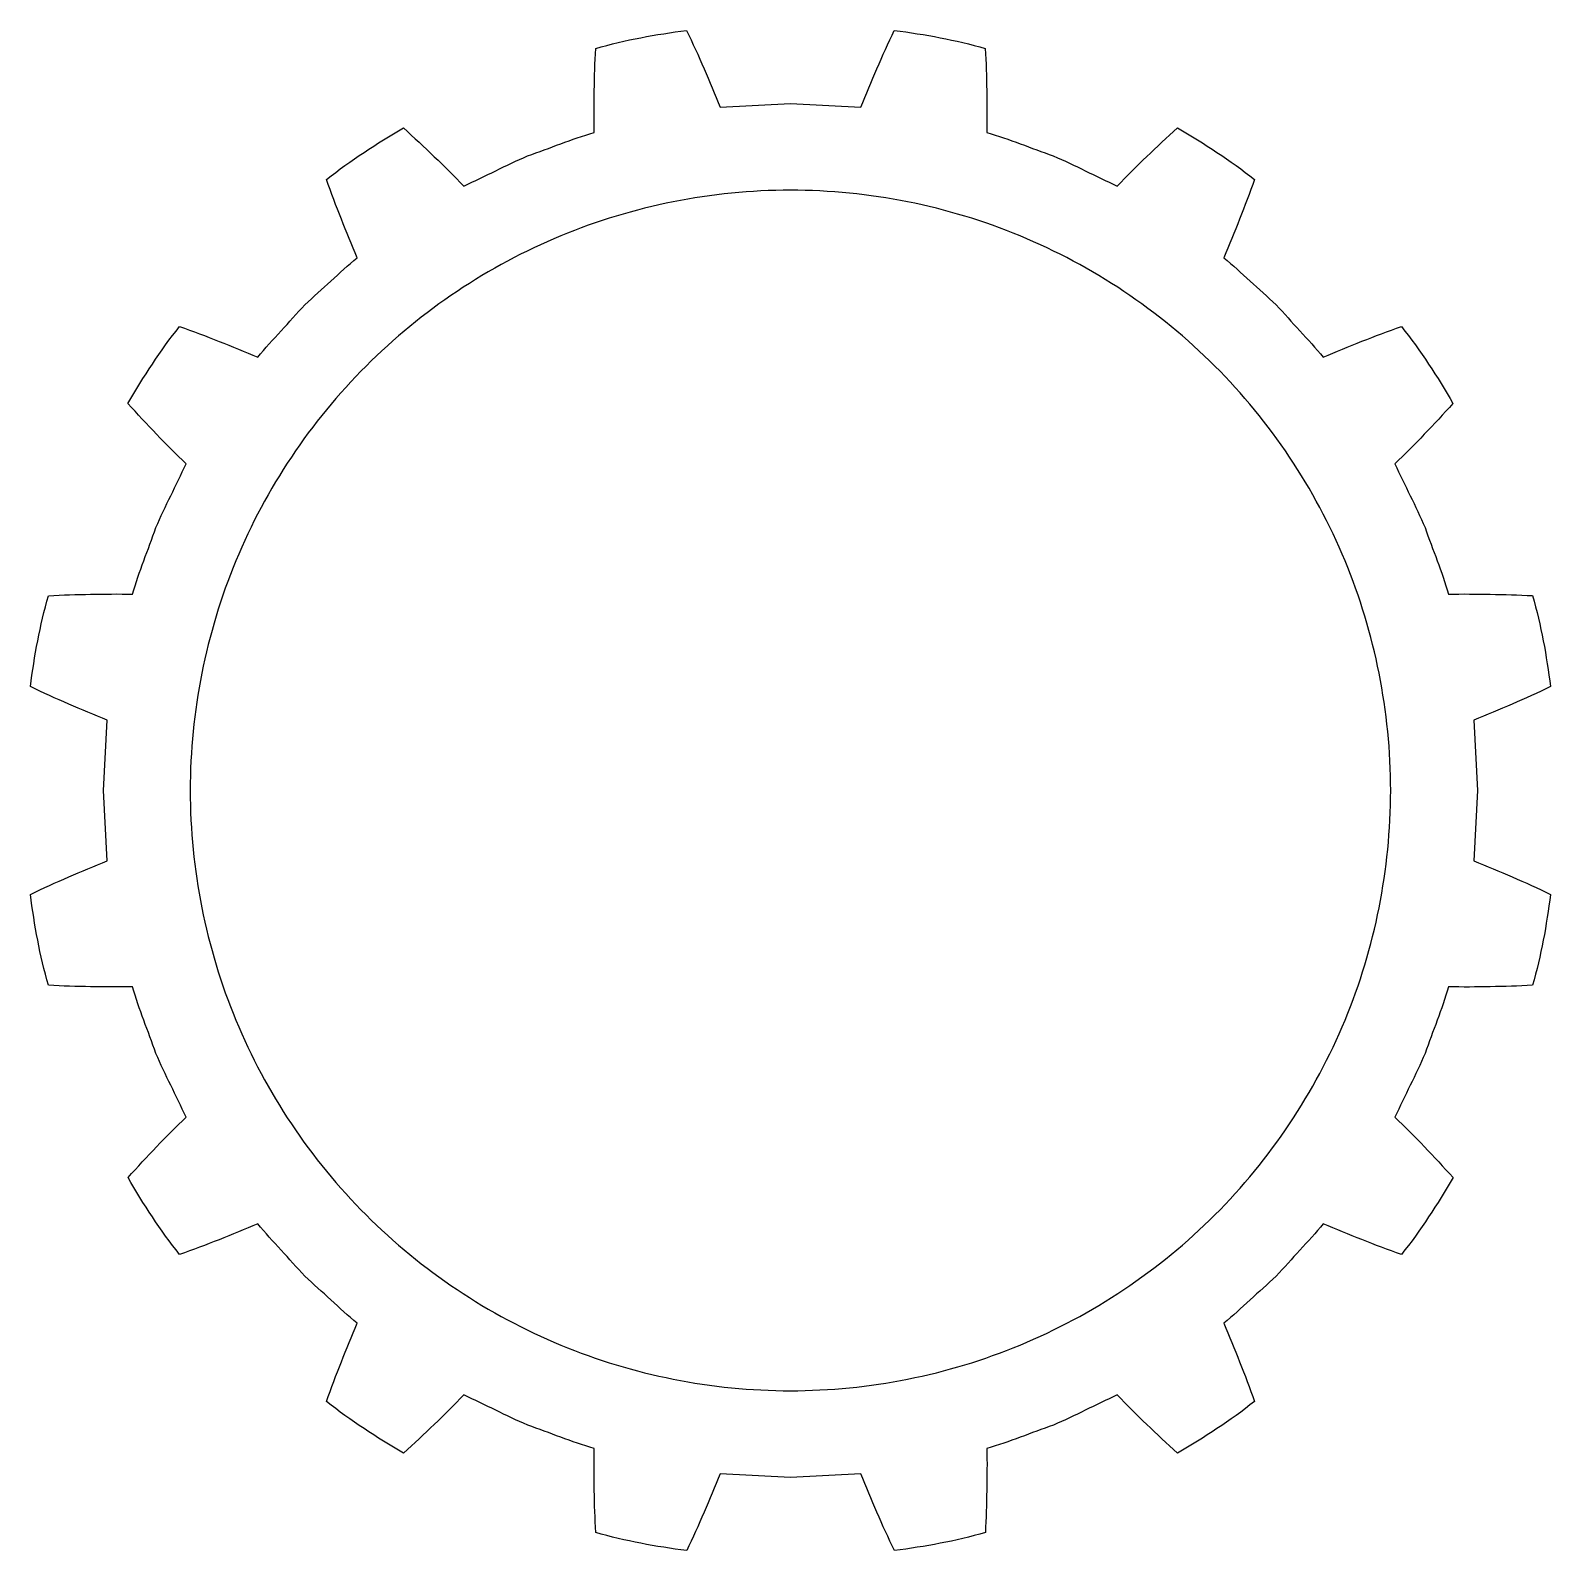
# Model space of a CAD drawing. Header units: centimetres. Extents: x -8.5 to 8.5, y -8.5 to 8.5.
import ezdxf

# ---------------------------------------------------------------- set-up
doc = ezdxf.new("R2010")
doc.units = ezdxf.units.CM
doc.header["$MEASUREMENT"] = 0
doc.layers.add('Camada 1', color=7, linetype='Continuous')

msp = doc.modelspace()

# ---------------------------------------------------------------- linework, layer by layer
at = {"layer": 'Camada 1', "color": 250}
for points, knots in [([(7.64642, 0.0002), (7.64642, 0.0002), (7.60652, 0.78413), (7.60652, 0.78413), (7.60652, 0.78413), (7.89275, 0.89801), (8.17781, 1.02194), (8.46149, 1.15595), (8.46149, 1.15595), (8.4158, 1.49795), (8.3573, 1.83725), (8.2599, 2.16899), (8.2599, 2.16899), (7.94579, 2.18447), (7.634, 2.1901), (7.32492, 2.18643), (7.32492, 2.18643), (7.25211, 2.4376), (7.14987, 2.6793), (7.06388, 2.92602), (7.06388, 2.92602), (6.96027, 3.16579), (6.83925, 3.39894), (6.72826, 3.63558), (6.72826, 3.63558), (6.95022, 3.85169), (7.16437, 4.07519), (7.37509, 4.30815), (7.37509, 4.30815), (7.20271, 4.60694), (7.01584, 4.89571), (6.80049, 5.16545), (6.80049, 5.16545), (6.50458, 5.05933), (6.21486, 4.94508), (5.93078, 4.82308), (5.93078, 4.82308), (5.76266, 5.02295), (5.58103, 5.21234), (5.40672, 5.40696), (5.40672, 5.40696), (5.21191, 5.58145), (5.02233, 5.7629), (4.82268, 5.93118), (4.82268, 5.93118), (4.94465, 6.21508), (5.05893, 6.5048), (5.16524, 6.80071), (5.16524, 6.80071), (4.89568, 7.01605), (4.60676, 7.20293), (4.30773, 7.37528), (4.30773, 7.37528), (4.07495, 7.16478), (3.85148, 6.9502), (3.63537, 6.72845), (3.63537, 6.72845), (3.39873, 6.83981), (3.16595, 6.96046), (2.92581, 7.06407), (2.92581, 7.06407), (2.67909, 7.15046), (2.43702, 7.25251), (2.18625, 7.32532), (2.18625, 7.32532), (2.1903, 7.63419), (2.18432, 7.94619), (2.16881, 8.26028), (2.16881, 8.26028), (1.83709, 8.35746), (1.49742, 8.41596), (1.15582, 8.46147), (1.15582, 8.46147), (1.02181, 8.17797), (0.89785, 7.89288), (0.78397, 7.60687), (0.78397, 7.60687), (0.78397, 7.60687), (-0.00004, 7.64656), (-0.00004, 7.64656), (-0.00004, 7.64656), (-0.00004, 7.64656), (-0.78397, 7.60687), (-0.78397, 7.60687), (-0.78397, 7.60687), (-0.89803, 7.89291), (-1.02217, 8.17797), (-1.156, 8.46147), (-1.156, 8.46147), (-1.49789, 8.41615), (-1.83738, 8.35767), (-2.16893, 8.26025), (-2.16893, 8.26025), (-2.18462, 7.94614), (-2.19012, 7.63417), (-2.18637, 7.32529), (-2.18637, 7.32529), (-2.43743, 7.25248), (-2.67921, 7.15022), (-2.92615, 7.06404), (-2.92615, 7.06404), (-3.16589, 6.96043), (-3.39867, 6.83978), (-3.63542, 6.72842), (-3.63542, 6.72842), (-3.85164, 6.95017), (-4.07513, 7.16435), (-4.3081, 7.37525), (-4.3081, 7.37525), (-4.60692, 7.20272), (-4.89566, 7.01603), (-5.16543, 6.80068), (-5.16543, 6.80068), (-5.05931, 6.50477), (-4.94503, 6.21505), (-4.82314, 5.93115), (-4.82314, 5.93115), (-5.02301, 5.76266), (-5.212, 5.5814), (-5.4071, 5.40693), (-5.4071, 5.40693), (-5.58138, 5.2123), (-5.76286, 5.02291), (-5.93142, 4.82305), (-5.93142, 4.82305), (-6.21503, 4.94486), (-6.50493, 5.05893), (-6.80074, 5.16542), (-6.80074, 5.16542), (-7.0159, 4.89565), (-7.20296, 4.60691), (-7.37542, 4.30791), (-7.37542, 4.30791), (-7.16492, 4.07513), (-6.95053, 3.85164), (-6.72841, 3.63513), (-6.72841, 3.63513), (-6.83985, 3.39888), (-6.96042, 3.16571), (-7.0643, 2.92597), (-7.0643, 2.92597), (-7.15058, 2.67925), (-7.25274, 2.43718), (-7.32544, 2.18638), (-7.32544, 2.18638), (-7.63442, 2.19006), (-7.94621, 2.18445), (-8.2605, 2.16876), (-8.2605, 2.16876), (-8.35762, 1.83702), (-8.41609, 1.49755), (-8.46171, 1.15592), (-8.46171, 1.15592), (-8.17821, 1.02191), (-7.89323, 0.89798), (-7.607, 0.7841), (-7.607, 0.7841), (-7.607, 0.7841), (-7.6469, 0.00017), (-7.6469, 0.00017), (-7.6469, 0.00017), (-7.6469, 0.00017), (-7.607, -0.78374), (-7.607, -0.78374), (-7.607, -0.78374), (-7.89304, -0.89798), (-8.1782, -1.02194), (-8.46171, -1.15595), (-8.46171, -1.15595), (-8.4161, -1.49795), (-8.35781, -1.83741), (-8.26049, -2.16875), (-8.26049, -2.16875), (-7.94638, -2.18444), (-7.63441, -2.19008), (-7.32543, -2.18637), (-7.32543, -2.18637), (-7.25272, -2.43754), (-7.15036, -2.67924), (-7.06429, -2.92596), (-7.06429, -2.92596), (-6.96039, -3.16573), (-6.83984, -3.39888), (-6.7284, -3.63515), (-6.7284, -3.63515), (-6.95054, -3.85166), (-7.16462, -4.07513), (-7.37523, -4.30791), (-7.37523, -4.30791), (-7.20277, -4.60692), (-7.01571, -4.89587), (-6.80055, -5.16542), (-6.80055, -5.16542), (-6.50475, -5.0593), (-6.21484, -4.94505), (-5.93123, -4.82305), (-5.93123, -4.82305), (-5.76264, -5.02292), (-5.58137, -5.21231), (-5.40709, -5.40675), (-5.40709, -5.40675), (-5.21217, -5.58103), (-5.02278, -5.76269), (-4.82313, -5.93115), (-4.82313, -5.93115), (-4.94484, -6.21505), (-5.05909, -6.50477), (-5.16542, -6.80068), (-5.16542, -6.80068), (-4.89565, -7.01602), (-4.60673, -7.20269), (-4.30791, -7.37546), (-4.30791, -7.37546), (-4.07513, -7.16475), (-3.85166, -6.9502), (-3.63526, -6.72826), (-3.63526, -6.72826), (-3.3987, -6.83981), (-3.16592, -6.96027), (-2.92589, -7.06404), (-2.92589, -7.06404), (-2.67906, -7.15043), (-2.4371, -7.25266), (-2.18604, -7.32547), (-2.18604, -7.32547), (-2.19001, -7.63456), (-2.18429, -7.94634), (-2.1686, -8.26045), (-2.1686, -8.26045), (-1.83705, -8.35726), (-1.49756, -8.41616), (-1.15567, -8.46148), (-1.15567, -8.46148), (-1.02184, -8.17795), (-0.89791, -7.89289), (-0.78385, -7.60706), (-0.78385, -7.60706), (-0.78385, -7.60706), (0.00008, -7.64656), (0.00008, -7.64656), (0.00008, -7.64656), (0.00008, -7.64656), (0.78391, -7.60706), (0.78391, -7.60706), (0.78391, -7.60706), (0.898, -7.89289), (1.02211, -8.17795), (1.15613, -8.46148), (1.15613, -8.46148), (1.49773, -8.41616), (1.83741, -8.35766), (2.16896, -8.26045), (2.16896, -8.26045), (2.18444, -7.94634), (2.19026, -7.63455), (2.18637, -7.32547), (2.18637, -7.32547), (2.43735, -7.25266), (2.67942, -7.15002), (2.92615, -7.06404), (2.92615, -7.06404), (3.16592, -6.96024), (3.39885, -6.83978), (3.63571, -6.72826), (3.63571, -6.72826), (3.85142, -6.95019), (4.07492, -7.16435), (4.30788, -7.37546), (4.30788, -7.37546), (4.60689, -7.20271), (4.89584, -7.01563), (5.16539, -6.80068), (5.16539, -6.80068), (5.05924, -6.50474), (4.94499, -6.21505), (4.82281, -5.93115), (4.82281, -5.93115), (5.02268, -5.76269), (5.21207, -5.58103), (5.40688, -5.40675), (5.40688, -5.40675), (5.58116, -5.21231), (5.76282, -5.02292), (5.93128, -4.82305), (5.93128, -4.82305), (6.21499, -4.94468), (6.50471, -5.05893), (6.80044, -5.16542), (6.80044, -5.16542), (7.01597, -4.89586), (7.20284, -4.60691), (7.37522, -4.30791), (7.37522, -4.30791), (7.16472, -4.07513), (6.95033, -3.85166), (6.72842, -3.63515), (6.72842, -3.63515), (6.83976, -3.39867), (6.96043, -3.16573), (7.06404, -2.92596), (7.06404, -2.92596), (7.15021, -2.67924), (7.25226, -2.43714), (7.32508, -2.18637), (7.32508, -2.18637), (7.63417, -2.19044), (7.94595, -2.18444), (8.26006, -2.16875), (8.26006, -2.16875), (8.35727, -1.83702), (8.41577, -1.49774), (8.46165, -1.15595), (8.46165, -1.15595), (8.17794, -1.02194), (7.89309, -0.89798), (7.60668, -0.78373), (7.60668, -0.78373), (7.60668, -0.78373), (7.64642, 0.0002), (7.64642, 0.0002)], [0, 0, 0, 0, 0.01234568, 0.01234568, 0.01234568, 0.01234568, 0.02469136, 0.02469136, 0.02469136, 0.02469136, 0.03703704, 0.03703704, 0.03703704, 0.03703704, 0.04938272, 0.04938272, 0.04938272, 0.04938272, 0.0617284, 0.0617284, 0.0617284, 0.0617284, 0.07407407, 0.07407407, 0.07407407, 0.07407407, 0.08641975, 0.08641975, 0.08641975, 0.08641975, 0.09876543, 0.09876543, 0.09876543, 0.09876543, 0.11111111, 0.11111111, 0.11111111, 0.11111111, 0.12345679, 0.12345679, 0.12345679, 0.12345679, 0.13580247, 0.13580247, 0.13580247, 0.13580247, 0.14814815, 0.14814815, 0.14814815, 0.14814815, 0.16049383, 0.16049383, 0.16049383, 0.16049383, 0.17283951, 0.17283951, 0.17283951, 0.17283951, 0.18518519, 0.18518519, 0.18518519, 0.18518519, 0.19753086, 0.19753086, 0.19753086, 0.19753086, 0.20987654, 0.20987654, 0.20987654, 0.20987654, 0.22222222, 0.22222222, 0.22222222, 0.22222222, 0.2345679, 0.2345679, 0.2345679, 0.2345679, 0.24691358, 0.24691358, 0.24691358, 0.24691358, 0.25925926, 0.25925926, 0.25925926, 0.25925926, 0.27160494, 0.27160494, 0.27160494, 0.27160494, 0.28395062, 0.28395062, 0.28395062, 0.28395062, 0.2962963, 0.2962963, 0.2962963, 0.2962963, 0.30864198, 0.30864198, 0.30864198, 0.30864198, 0.32098765, 0.32098765, 0.32098765, 0.32098765, 0.33333333, 0.33333333, 0.33333333, 0.33333333, 0.34567901, 0.34567901, 0.34567901, 0.34567901, 0.35802469, 0.35802469, 0.35802469, 0.35802469, 0.37037037, 0.37037037, 0.37037037, 0.37037037, 0.38271605, 0.38271605, 0.38271605, 0.38271605, 0.39506173, 0.39506173, 0.39506173, 0.39506173, 0.40740741, 0.40740741, 0.40740741, 0.40740741, 0.41975309, 0.41975309, 0.41975309, 0.41975309, 0.43209877, 0.43209877, 0.43209877, 0.43209877, 0.44444444, 0.44444444, 0.44444444, 0.44444444, 0.45679012, 0.45679012, 0.45679012, 0.45679012, 0.4691358, 0.4691358, 0.4691358, 0.4691358, 0.48148148, 0.48148148, 0.48148148, 0.48148148, 0.49382716, 0.49382716, 0.49382716, 0.49382716, 0.50617284, 0.50617284, 0.50617284, 0.50617284, 0.51851852, 0.51851852, 0.51851852, 0.51851852, 0.5308642, 0.5308642, 0.5308642, 0.5308642, 0.54320988, 0.54320988, 0.54320988, 0.54320988, 0.55555556, 0.55555556, 0.55555556, 0.55555556, 0.56790123, 0.56790123, 0.56790123, 0.56790123, 0.58024691, 0.58024691, 0.58024691, 0.58024691, 0.59259259, 0.59259259, 0.59259259, 0.59259259, 0.60493827, 0.60493827, 0.60493827, 0.60493827, 0.61728395, 0.61728395, 0.61728395, 0.61728395, 0.62962963, 0.62962963, 0.62962963, 0.62962963, 0.64197531, 0.64197531, 0.64197531, 0.64197531, 0.65432099, 0.65432099, 0.65432099, 0.65432099, 0.66666667, 0.66666667, 0.66666667, 0.66666667, 0.67901235, 0.67901235, 0.67901235, 0.67901235, 0.69135802, 0.69135802, 0.69135802, 0.69135802, 0.7037037, 0.7037037, 0.7037037, 0.7037037, 0.71604938, 0.71604938, 0.71604938, 0.71604938, 0.72839506, 0.72839506, 0.72839506, 0.72839506, 0.74074074, 0.74074074, 0.74074074, 0.74074074, 0.75308642, 0.75308642, 0.75308642, 0.75308642, 0.7654321, 0.7654321, 0.7654321, 0.7654321, 0.77777778, 0.77777778, 0.77777778, 0.77777778, 0.79012346, 0.79012346, 0.79012346, 0.79012346, 0.80246914, 0.80246914, 0.80246914, 0.80246914, 0.81481481, 0.81481481, 0.81481481, 0.81481481, 0.82716049, 0.82716049, 0.82716049, 0.82716049, 0.83950617, 0.83950617, 0.83950617, 0.83950617, 0.85185185, 0.85185185, 0.85185185, 0.85185185, 0.86419753, 0.86419753, 0.86419753, 0.86419753, 0.87654321, 0.87654321, 0.87654321, 0.87654321, 0.88888889, 0.88888889, 0.88888889, 0.88888889, 0.90123457, 0.90123457, 0.90123457, 0.90123457, 0.91358025, 0.91358025, 0.91358025, 0.91358025, 0.92592593, 0.92592593, 0.92592593, 0.92592593, 0.9382716, 0.9382716, 0.9382716, 0.9382716, 0.95061728, 0.95061728, 0.95061728, 0.95061728, 0.96296296, 0.96296296, 0.96296296, 0.96296296, 0.97530864, 0.97530864, 0.97530864, 0.97530864, 1, 1, 1, 1]), ([(4.72452, -4.72505), (4.10481, -5.34359), (3.3635, -5.83937), (2.55613, -6.17322), (2.55613, -6.17322), (1.74897, -6.50824), (0.87693, -6.68061), (-0.00062, -6.68215), (-0.00062, -6.68215), (-0.87798, -6.68022), (-1.75012, -6.50824), (-2.55739, -6.17322), (-2.55739, -6.17322), (-3.36474, -5.83937), (-4.10616, -5.34359), (-4.72568, -4.72505), (-4.72568, -4.72505), (-5.34441, -4.10534), (-5.84, -3.36403), (-6.17396, -2.55647), (-6.17396, -2.55647), (-6.50879, -1.74931), (-6.68077, -0.87708), (-6.68278, 0.00017), (-6.68278, 0.00017), (-6.68074, 0.87745), (-6.50876, 1.74949), (-6.17396, 2.55702), (-6.17396, 2.55702), (-5.84, 3.36437), (-5.34441, 4.10571), (-4.72568, 4.72541), (-4.72568, 4.72541), (-4.10597, 5.34414), (-3.36474, 5.8397), (-2.55739, 6.17358), (-2.55739, 6.17358), (-1.75012, 6.50862), (-0.87797, 6.68076), (-0.00062, 6.68251), (-0.00062, 6.68251), (0.87655, 6.68058), (1.74878, 6.5086), (2.55613, 6.17358), (2.55613, 6.17358), (3.36351, 5.8397), (4.10482, 5.34414), (4.72452, 4.72541), (4.72452, 4.72541), (5.34306, 4.1057), (5.83881, 3.36439), (6.17288, 2.55702), (6.17288, 2.55702), (6.50768, 1.74967), (6.67985, 0.87744), (6.68162, 0.00017), (6.68162, 0.00017), (6.67969, -0.87711), (6.50771, -1.74933), (6.17288, -2.55647), (6.17288, -2.55647), (5.83884, -3.36401), (5.34306, -4.10534), (4.72452, -4.72505)], [0, 0, 0, 0, 0.05882353, 0.05882353, 0.05882353, 0.05882353, 0.11764706, 0.11764706, 0.11764706, 0.11764706, 0.17647059, 0.17647059, 0.17647059, 0.17647059, 0.23529412, 0.23529412, 0.23529412, 0.23529412, 0.29411765, 0.29411765, 0.29411765, 0.29411765, 0.35294118, 0.35294118, 0.35294118, 0.35294118, 0.41176471, 0.41176471, 0.41176471, 0.41176471, 0.47058824, 0.47058824, 0.47058824, 0.47058824, 0.52941176, 0.52941176, 0.52941176, 0.52941176, 0.58823529, 0.58823529, 0.58823529, 0.58823529, 0.64705882, 0.64705882, 0.64705882, 0.64705882, 0.70588235, 0.70588235, 0.70588235, 0.70588235, 0.76470588, 0.76470588, 0.76470588, 0.76470588, 0.82352941, 0.82352941, 0.82352941, 0.82352941, 0.88235294, 0.88235294, 0.88235294, 0.88235294, 1, 1, 1, 1])]:
    msp.add_open_spline(points, degree=3, knots=knots, dxfattribs=at)

doc.saveas('drawing.dxf')
